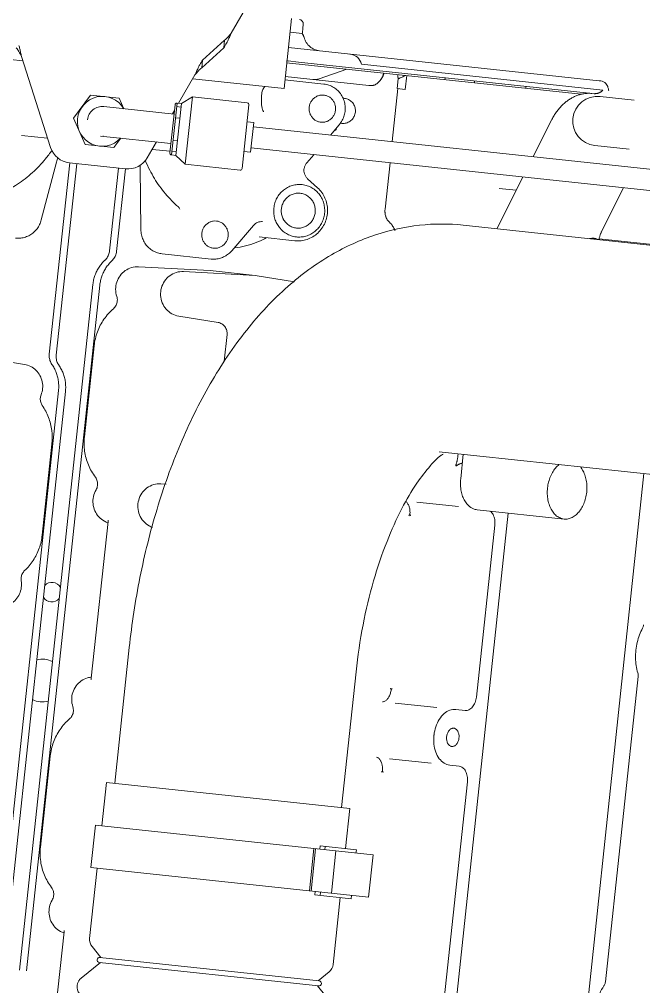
# Model space of a CAD drawing. Header units: millimetres. Extents: x 8265 to 78888, y 1905 to 34251.
# Drawn here: x 38865.32 to 38893.17, y 24313.72 to 24356.9 of the extents above; entities that cross this region are included whole.
import ezdxf

# ---------------------------------------------------------------- set-up
doc = ezdxf.new("R2010")
doc.units = ezdxf.units.MM
doc.layers.add('495_IMPIANTI_001-AM_0', color=6, linetype='Continuous', lineweight=0)

# ---------------------------------------------------------------- blocks, each defined once
blk = doc.blocks.new('gruppo elettrogeno')
at = {"layer": '495_IMPIANTI_001-AM_0'}
for p, q in [((83.68714105143044, -294.2420942619656), (83.71740593397044, -339.3808433110034)), ((89.51926700608783, -294.2421790910785), (89.54792629176882, -336.9862506110048)), ((90.08151547654052, -308.6162506110022), (90.08151547654052, -324.8712506110032)), ((107.2539466544495, -309.3137258607649), (107.2511911922393, -316.2992924406835)), ((95.76099024323958, -315.1017740142352), (94.98260516102891, -314.3277504673142)), ((105.4960994331905, -315.1017740142352), (106.2744845153993, -314.3277504673142)), ((105.4960994331886, -315.1017740142352), (106.2744845153993, -314.3277504673142)), ((108.7394402860791, -345.1642506110047), (108.7394402860791, -314.3817679432696)), ((109.0510488600194, -314.3896010152685), (109.0510488600194, -345.1642505954633)), ((109.7580744574989, -340.2872506110043), (109.7580744574989, -314.3898019367707)), ((110.0696816074706, -314.3821461584166), (110.0696816074706, -340.2872506110043)), ((95.71354484336916, -315.1017740142352), (105.5435448330591, -315.1017740142352)), ((95.31451174397989, -315.775750754693), (95.76099024323958, -315.3317740142347)), ((95.71354484336916, -315.3317740142347), (105.5435448330591, -315.3317740142347)), ((105.9425779324501, -315.775750754693), (105.4960994331905, -315.3317740142347)), ((105.9425779324501, -315.775750754693), (105.4960994331886, -315.3317740142347)), ((95.16854483821953, -319.1267506110025), (95.16854483821953, -316.1267506110025)), ((106.0885448382196, -319.276750611004), (106.0885448382196, -316.1267506110025)), ((83.0111562571492, -316.6413187498847), (83.0111562571492, -330.3543045457236)), ((93.91949582011875, -321.1767506110054), (93.91949582011875, -319.276750611004)), ((93.91951667320973, -319.276750611004), (106.3695448381295, -319.276750611004)), ((96.30865415492008, -319.1267506110025), (94.6835448383099, -319.1267506110025)), ((94.68354483821895, -319.1267506110025), (94.68354483821895, -319.276750611004)), ((95.58474907922937, -321.1767506110054), (95.58474907922937, -319.276750611004)), ((96.0742355436305, -319.1267506110025), (96.0742355436305, -319.276750611004)), ((96.30865415492008, -319.1267506110025), (96.30865415492008, -319.276750611004)), ((96.49673062011061, -321.1767506110054), (96.49673062011061, -319.276750611004)), ((96.56885881629023, -321.1767506110054), (96.56885881629023, -319.276750611004)), ((106.3695448382205, -321.1767506110054), (106.3695448382205, -319.276750611004)), ((108.7026781251097, -319.9422506110031), (108.7026781251097, -324.0322506110033)), ((93.91951667320973, -321.1767506110054), (106.3695448381295, -321.1767506110054)), ((94.68354483821895, -321.1767506110054), (94.68354483821895, -321.3267506110033)), ((96.0742355436305, -321.3267506110033), (96.0742355436305, -321.1767506110054)), ((96.30865415492008, -321.3267506110033), (96.30865415492008, -321.1767506110054)), ((106.0885448382196, -323.1267506110025), (106.0885448382196, -321.1767506110054)), ((96.30865415492008, -321.3267506110033), (94.6835448383099, -321.3267506110033)), ((95.16854483821953, -323.1267506110025), (95.16854483821953, -321.3267506110033)), ((106.0885448324807, -323.1267506110025), (95.16854504667026, -323.1267506110025)), ((95.54354483821953, -323.1267506110025), (95.54354483821953, -329.2258433110046)), ((105.7135448382196, -323.1267506110025), (105.7135448382196, -329.2258433110046)), ((90.5206485653107, -325.5212506110047), (90.93965933039908, -325.5212506110047)), ((91.78116550053892, -325.5212506110047), (93.65150128813002, -325.5212506110047)), ((90.93965933039908, -328.0212506110047), (90.5206485653107, -328.0212506110047)), ((91.78284171461019, -328.0212506110047), (93.65150128813002, -328.0212506110047)), ((107.2511911922393, -327.676349035014), (107.2511911922393, -334.7142924406844)), ((90.08151547654052, -328.6712506110025), (90.08151547654052, -336.3862506110027)), ((110.1073942431904, -337.8862506110027), (110.1073942431904, -333.7962506110025)), ((105.0918818825103, -336.6383801457532), (104.85725376138, -336.6510810624723)), ((90.94030067136919, -336.9862506110048), (87.04378994633043, -336.9862506110048)), ((91.78888614254902, -337.0362506110041), (93.65150128813002, -337.0362506110041)), ((91.81856794126907, -339.3808433110034), (91.81856794126907, -338.2862506110041)), ((108.7026781251097, -338.357250611004), (108.7026781251097, -342.4472506110042)), ((92.03615597659882, -338.8632253098231), (92.04667274554959, -338.8528741906057)), ((92.04779105916896, -339.3808433110034), (92.04779105916896, -339.3055198652519)), ((92.90677627238983, -339.3808433110034), (76.52633586446973, -339.3808433110034)), ((114.8997143892302, -341.4584482396722), (111.7025727463806, -341.2853801457541)), ((110.3389630417296, -350.4447506110018), (110.3389630417296, -341.8556893251343)), ((110.6505690691392, -341.8556893251343), (110.6505690691392, -350.4447506110018)), ((102.8628850666992, -343.5709784782639), (102.8628850666992, -342.3791273975485)), ((103.3216235340897, -344.0702932456343), (105.0918818825103, -344.1661210762441)), ((105.0918818825103, -346.1633801457547), (101.8947392972805, -346.3364482396728)), ((107.1074991517307, -346.1633801457547), (103.9103565664991, -346.3364482396728)), ((101.8947392972805, -346.3364482396728), (100.1239034703594, -346.2405891489225)), ((101.8947392972805, -346.3364482396728), (103.9103565664991, -346.3364482396728)), ((106.1260513070192, -346.8513616733335), (103.9226436089994, -346.8513616733335)), ((108.1585529956301, -350.4447506110018), (108.1585529956301, -346.7326893251347)), ((108.4701604469992, -346.7326893251347), (108.4701604469992, -350.4447506110018)), ((103.0452781010699, -347.3200753673818), (102.2093864417802, -348.5448766220443)), ((102.94942823571, -347.4605206440547), (102.8216623342596, -347.490392257504)), ((103.8725698868002, -347.3413623773531), (103.8723704221193, -347.3413617068336)), ((107.5047891493996, -350.5697633170648), (107.1833344563893, -347.8195183335129)), ((111.6428363035193, -347.7793211609433), (111.2380235274104, -350.4230416147739)), ((101.9086281652089, -348.0607882280246), (100.300361127709, -348.0607877613156)), ((103.8725624358303, -348.5613609693146), (103.8727619005094, -348.5613616398232)), ((105.6294738898996, -349.0092555908423), (105.6293403641994, -349.0091628074015)), ((92.90677627238983, -349.5508433110017), (76.8144482182106, -349.5508433110017)), ((86.81971097067981, -349.5911101944521), (82.42165894010031, -349.5997201156033)), ((90.49555033645993, -351.9692676800923), (91.40402058017935, -349.5508433110017)), ((86.73167364931942, -349.958482207393), (85.97627519821981, -351.9694165611954)), ((96.45157914822994, -349.8936770200316), (96.45157914306947, -351.9690714672042)), ((99.54115771575925, -350.5124060966928), (100.0295227590304, -350.8679943739853)), ((110.6653995481392, -350.4447506110018), (108.1553733565597, -350.4447506110018)), ((105.5266864523492, -350.9360006110046), (103.0641864523495, -350.9360006110046)), ((105.5266864523492, -350.9360006110046), (105.9867728919999, -351.2827006110028)), ((105.5266864523492, -353.9535006110027), (105.5266864523492, -350.9360006110046)), ((91.49473898132965, -351.3532506110032), (90.72695437953917, -351.3532506110032)), ((102.9841864523496, -351.0160006110027), (102.9841864523496, -353.8735006110046)), ((105.9867728919999, -351.2827006110028), (105.9867728919999, -353.6068006110045)), ((106.1807864523507, -351.2827006110028), (105.9867728919999, -351.2827006110028)), ((106.1807864523507, -351.2827006110028), (106.1807864523489, -353.6068006110045)), ((106.2607864523488, -351.3737143198132), (106.2607864523488, -353.5268006110027)), ((106.9123968992208, -351.7843506110048), (107.2405276394402, -351.0409470524837)), ((108.5082189217101, -351.7843506110048), (108.7686616281389, -351.3332506110028)), ((108.7686616281389, -351.3332506110028), (110.0521112765491, -351.3332506110028)), ((110.0521112765491, -351.3332506110028), (110.6938361007597, -352.4447506110018)), ((113.3033442962696, -354.9447506110018), (111.5802452652497, -351.0409470524837)), ((100.1454958466893, -351.5690194786739), (99.87254877459964, -351.9689587682233)), ((102.6831864523501, -351.7843506110048), (102.6831864523501, -353.1051506110025)), ((102.6831864523501, -351.7843506110048), (102.9841864523496, -351.7843506110048)), ((106.1807864523507, -351.4366973832848), (105.9867728919999, -351.4367037747843)), ((106.2607864523488, -351.7843506110048), (109.4103864523495, -351.7843506110048)), ((107.0658603540505, -351.4366682257833), (106.2607888899802, -351.4366947477256)), ((111.7550211438393, -351.4369142514124), (112.928630511029, -351.4366225260319)), ((78.29579031404865, -351.9696695838438), (102.6831864523501, -351.9688661757546)), ((106.1807864523507, -351.9406801788728), (105.9867728919999, -351.9406865703722)), ((110.6938361007597, -352.4447506110018), (110.0521112765491, -353.5562506110045)), ((78.29582167632907, -352.9216695833247), (102.6831864523501, -352.9208661762723)), ((89.49954270658054, -354.6207239502046), (90.13793138981964, -352.9212794618625)), ((96.45157914069932, -352.9210714677147), (96.45157913478033, -355.2992506110031)), ((99.22282152395019, -352.9209801730731), (98.88235498992981, -353.4198532428136)), ((102.6831864523501, -353.1051506110025), (102.9841864523496, -353.1051506110025)), ((106.1807864523507, -352.9487337481414), (105.9867728919999, -352.9487401396445)), ((106.2607864523488, -353.2606204802842), (106.3294092652304, -353.1051506110025)), ((106.2607864523488, -353.1051506110025), (109.4103864523495, -353.1051506110025)), ((108.7686616281389, -353.5562506110045), (108.5082189217101, -353.1051506110025)), ((98.98537327558915, -353.2303037421125), (99.03165949893992, -353.1624822441927)), ((99.00297193566985, -353.2431176756736), (98.98537327558915, -353.2303037421125)), ((99.03165949893992, -353.1624822441927), (99.05800330043894, -353.1624822441927)), ((99.0492581590097, -353.1752961777538), (99.03165949893992, -353.1624822441927)), ((99.7096467757292, -353.4411402526939), (99.70944731103918, -353.4411395821817)), ((106.1807864523507, -353.4528045218331), (105.9867728919999, -353.4528109133325)), ((110.0521112765491, -353.5562506110045), (108.7686616281389, -353.5562506110045)), ((85.91325044185032, -353.7062506110024), (87.45232457690872, -353.7062506110024)), ((105.5266864523492, -353.9535006110027), (103.0641864523495, -353.9535006110027)), ((105.5174286084293, -354.9447506110018), (106.1079860773134, -353.6068006110045)), ((105.5266864523492, -353.9535006110027), (105.9867728919999, -353.6068006110045)), ((105.9867728919999, -353.6068006110045), (106.1807864523507, -353.6068006110045)), ((106.1807864523507, -353.6068006110045), (106.1807864523507, -353.6068006110045)), ((102.4625260337798, -354.3009765645447), (102.4625796173204, -354.4679638534844)), ((99.70963932475024, -354.6611388446554), (99.70983878942934, -354.661139515164)), ((101.5048109360505, -357.9062506110031), (101.5048109360505, -354.758750611004)), ((101.5048146402896, -354.758750611004), (105.5995271092797, -354.758750611004)), ((113.2212457954192, -354.758750611004), (117.3159582644003, -354.758750611004)), ((96.12201787750928, -355.2992506110031), (96.4830966194404, -355.2992506110031)), ((96.12201787750928, -355.2992506110031), (96.12201787750928, -355.9206506110031)), ((96.4830966194404, -355.738618026714), (96.4830966194404, -355.2992506110031)), ((101.5048109360505, -355.2992506110031), (97.758521338219, -355.2992506110031)), ((101.5048109360505, -355.151139548675), (99.75972049791926, -355.151139548675)), ((104.3732739096904, -356.2842032355229), (105.2499115171504, -355.2911607725118)), ((105.2499115171504, -355.6375709340327), (105.2499115171504, -355.2911607725118)), ((98.80642107749009, -355.9211373864755), (99.99747793564893, -355.3613220096022)), ((104.3732739096904, -356.6306133970329), (105.2499115171504, -355.6375709340327)), ((87.45232457690872, -355.9062506110031), (85.92516231077934, -355.9062506110031)), ((87.80138981050914, -356.0062506110053), (100.9849436158693, -356.0062506110053)), ((88.29368528033956, -355.9206506110031), (97.16401514819881, -355.9206506110031)), ((90.78868973954923, -355.9207506110042), (90.78868973954923, -356.0062506110053)), ((93.08732670990867, -355.9207506110042), (93.08732670990867, -356.0062506110053)), ((94.41038645234948, -356.0062506110053), (94.41038645234948, -355.9207506110042)), ((101.5202218671493, -355.9207506110042), (97.1641740571904, -355.9206506110031)), ((101.4463505908898, -356.0070154781433), (100.9849436158693, -356.0062506110053)), ((101.5202218671493, -356.0062506110053), (101.4300313765198, -356.0062506110053)), ((98.1807010270295, -356.2062506110024), (87.35410439487896, -356.2062506110024)), ((104.3732739096904, -356.6306133970329), (104.3732739096904, -356.2842032355229)), ((101.5048109360505, -356.6062506110038), (87.56384159222944, -356.6062506110038)), ((104.1057568184096, -356.9770235585538), (103.2210870200997, -358.981305984923)), ((100.9546294438187, -357.5111405095931), (100.9557465081489, -357.3315918550625)), ((100.9557465081489, -357.3315918550625), (100.95618924054, -357.2942434733131)), ((100.95618924054, -357.2942434733131), (101.5048109360505, -357.2942434733131)), ((100.9546294438187, -357.5111405095931), (100.9543959373696, -357.7062506110024))]:
    blk.add_line(p, q, dxfattribs=at)
for centre, radius, start, end in [((105.9254514211698, -313.9767506110047), 0.4950000000000001, 314.8390263350061, 45.16097366499392), ((105.9254514211698, -313.9767506110047), 0.4950000000000001, 314.8390263350061, 337.2914068280516), ((95.7135448382196, -315.2167740142331), 0.115, 90, 270), ((105.5435448382195, -315.2167740142331), 0.115, 270, 90), ((105.5435448382086, -315.2167740142331), 0.115, 270, 90), ((95.66354483822033, -316.1267506110025), 0.4950000000000001, 134.8390263350061, 180), ((105.5935448382188, -316.1267506110025), 0.4950000000000001, 0, 45.16097366499392), ((109.4103864523495, -327.3457506110035), 0.95465, 68.63659662533567, 112.1154455263033), ((109.4103864523495, -327.3457506110035), 0.95465, 247.8845544736967, 291.3634033746643), ((109.4103864523495, -331.312750611004), 0.4370000000000001, 37.26923204462382, 145.3318964765744), ((109.4103864523495, -331.312750611004), 0.4370000000000001, 214.6681035234256, 322.7307679553762), ((108.1553733565597, -351.4447506110018), 1, 90, 156.1838263328823), ((110.6653995481392, -351.4447506110018), 1, 23.81617366711767, 90), ((103.0641864523495, -351.0160006110027), 0.08000000000000002, 90, 180), ((106.1807864523507, -351.3627006110046), 0.08000000000000002, 0, 90), ((109.4103864523495, -352.4447506110018), 1.1115, 216.609222897087, 143.3907770925222), ((109.4103864523495, -352.4447506110018), 0.6604000000000001, 98.47822351809369, 100.4410472624784), ((109.4103864523495, -352.4447506110018), 0.6604000000000001, 270, 0), ((106.1807864523507, -353.5268006110027), 0.08000000000000002, 270, 0), ((87.45232457690872, -354.8062506110045), 1.1, 270, 90), ((103.0641864523495, -353.8735006110046), 0.08000000000000002, 180, 270), ((101.9625796430591, -354.4681242954439), 0.5, 324.1148736987091, 0.01838529458226348), ((97.81354455236033, -355.9492506110046), 0.65, 147.6677654786777, 177.4781715437199), ((98.74638645234882, -356.0062506110053), 0.6000000000000001, 199.4712206341996, 269.9999998645134)]:
    blk.add_arc(centre, radius, start, end, dxfattribs=at)
for points, start_tangent, end_tangent in [([(82.02439525356021, -313.3478016250347), (82.12885449142959, -313.3490786953853), (82.4084048015502, -313.415869966303), (82.67129531476894, -313.5717894950731), (82.90472421563936, -313.8092905138919), (83.0973075879192, -314.1168469228842), (83.23960954005997, -314.4794032651234), (83.32471220952903, -314.8792577975228), (83.3485034519199, -315.2969394503534), (83.30985174823036, -315.7121263241543), (83.21065798444943, -316.1046306819853), (83.05653074734073, -316.4539927123051)], (0.998854439743933, 0.04785194043959079), (-0.4858753202359787, -0.8740281306603268)), ([(107.2582334669096, -316.3605035963419), (107.2583283114891, -316.3606852748826), (107.2569635347591, -316.3563611647123), (107.2559823300489, -316.3525439085215), (107.2548904332907, -316.3475209961443), (107.253798633059, -316.341396771325), (107.2527940996097, -316.3342130820138), (107.251957269089, -316.325998630703), (107.2513662512501, -316.3167814685521), (107.2510980923798, -316.3065984690847)], (0.4352519196058776, -0.9003087062110411), (-0.007626937043147842, 0.9999709144926866)), ([(107.9340467024595, -317.6478595273229), (108.0190099971205, -317.3355964499324), (108.0027362460205, -317.0116415507046), (107.8869089664804, -316.7100836065047), (107.6836889078804, -316.462671299415), (107.4144615606492, -316.2954793823528), (107.2539466544495, -316.2457753612443)], (0.4119493897653728, 0.9112067275168337), (-0.9776486567952986, 0.2102453420800296)), ([(83.0111562571492, -316.6413187498738), (83.01637160779865, -316.5742920680032), (83.0317562832497, -316.5107437596753)], (1.83697019872103e-16, 1), (0.316662410178177, 0.9485383060162347)), ([(83.0317562832497, -316.5107437596753), (83.05653074734073, -316.4539927123051)], (0.3166624100679247, 0.9485383060530417), (0.4858753203106367, 0.8740281306188241)), ([(107.9340467024595, -317.6478595273229), (107.8888860227398, -317.8416962988931), (107.9206418779195, -318.0383500831422), (108.0242646962106, -318.2065534230724)], (-0.4119493897666274, -0.9112067275162663), (0.6825556368744868, -0.7308336353581874)), ([(108.0242646962106, -318.2065534230724), (108.3927664679904, -318.7182927277254), (108.6239187852807, -319.3096879006634), (108.7026781251097, -319.9422506110031)], (0.682555636874133, -0.7308336353585176), (-1.83697019872103e-16, -1)), ([(108.7026781251097, -324.0322506110033), (108.6239187852807, -324.664813321343), (108.3927664679904, -325.2562084942738), (108.0242646962106, -325.7679477989232)], (-1.83697019872103e-16, -1), (-0.6825556368741332, -0.7308336353585174)), ([(90.08151547654052, -324.8712506110032), (90.11494249254974, -325.1199948420444), (90.21013458040034, -325.3308700187745), (90.3525996076296, -325.4717723071344), (90.5206485653107, -325.5212506110047)], (-1.83697019872103e-16, -1), (1, -1.83697019872103e-16)), ([(93.86269106076907, -324.8850104390849), (93.88637490465044, -324.9216763171944), (93.8997829662494, -324.940322882635)], (0.5324565760607453, -0.8464573200165901), (0.6063271302956575, -0.7952153237126613)), ([(93.89922622465929, -324.9407473809124), (93.92674270453972, -324.9027825795938), (93.94141411983946, -324.8841518782037)], (0.5777618635324018, 0.8162053841084156), (0.6351357120254337, 0.7724005614381346)), ([(93.89922622447921, -324.9407473811525), (93.9038879482705, -325.0210957204845), (93.9145790679795, -325.099254056583), (93.93112284914969, -325.1740085634128), (93.95325404556934, -325.2442013531445), (93.98062309166016, -325.3087488497449), (94.01280177310036, -325.3666587664638), (94.04929018556868, -325.4170450790525), (94.08952494321966, -325.459140836655), (94.13288936526988, -325.4923088009646), (94.17873404864986, -325.5160504467322), (94.22623924835898, -325.5300056555434)], (0.01987580567226479, -0.9998024566627541), (0.9830671629607651, -0.183245608701198)), ([(90.93965933039908, -325.5212506110047), (91.20062007506021, -325.5824299656315), (91.43603616381006, -325.7599793680356), (91.62286342964035, -326.0365190456332), (91.74281391807926, -326.3849793680356), (91.78403704828997, -326.7510800296341)], (1, -1.83697019872103e-16), (0.01081218077326035, -0.999941546665067)), ([(107.9340467024595, -326.3266416946726), (107.8888860260795, -326.1328050203238), (107.9206418105205, -325.9361513205122), (108.0242646962106, -325.7679477989232)], (-0.4119493897626212, 0.9112067275180775), (0.6825556368721184, 0.7308336353603994)), ([(90.93965490570918, -326.3612599721937), (90.91409734143963, -326.3629995987221), (90.8638525451097, -326.3769020973023), (90.81618910725956, -326.404233661543), (90.77273014909042, -326.444063547814), (90.73495561329946, -326.4950353971044), (90.70415186641003, -326.5554134242238), (90.68136789305936, -326.6231415278644), (90.66737957414989, -326.6959133086939), (90.66266326510049, -326.7712506110047)], (-1, 1.83697019872103e-16), (-1.83697019872103e-16, -1)), ([(91.21664654631968, -326.7712506110047), (91.21193023725937, -326.6959133086939), (91.1979419183499, -326.6231415278644), (91.17515794501014, -326.5554134242238), (91.1443541981098, -326.4950353971044), (91.10657966232975, -326.444063547814), (91.06312070415879, -326.404233661543), (91.01545726629956, -326.3769020973023), (90.96521246996963, -326.3629995987221), (90.93965490570918, -326.3612599721937)], (1.83697019872103e-16, 1), (-1, 1.83697019872103e-16)), ([(107.2539466544495, -327.7287258607621), (107.4144615606492, -327.6790218396536), (107.6836889078804, -327.5118299225951), (107.8869089664804, -327.2644176155018), (108.0027362460205, -326.9628596712946), (108.0190099971205, -326.6389047720741), (107.9340467024595, -326.3266416946726)], (0.9776486567941471, 0.2102453420853841), (-0.4119493897653724, 0.9112067275168338)), ([(90.66266326510049, -326.7712506110047), (90.66737957414989, -326.8465879133046), (90.68136789305936, -326.9193596941341), (90.70415186641003, -326.9870877977819), (90.73495561329946, -327.0474658248941), (90.77273014909042, -327.0984376741844), (90.81618910725956, -327.1382675604555), (90.8638525451097, -327.1655991247035), (90.91409734143963, -327.1795016232836), (90.93965490570918, -327.1812412498048)], (-1.83697019872103e-16, -1), (1, -1.83697019872103e-16)), ([(90.93965490570918, -327.1812412498048), (90.96521246996963, -327.1795016232836), (91.01545726629956, -327.1655991247035), (91.06312070415879, -327.1382675604555), (91.10657966232975, -327.0984376741844), (91.1443541981098, -327.0474658248941), (91.17515794501014, -326.9870877977819), (91.1979419183499, -326.9193596941341), (91.21193023725937, -326.8465879133046), (91.21664654631968, -326.7712506110047)], (1, -1.83697019872103e-16), (1.83697019872103e-16, 1)), ([(91.78403975034962, -326.7911697279351), (91.74281391807926, -327.1575218539738), (91.62286342964035, -327.5059821763653), (91.43603616381006, -327.7825218539738), (91.20062007506021, -327.9600712563742), (90.93965933039908, -328.0212506110047)], (-0.01067718028056374, -0.9999429972859736), (-1, 1.83697019872103e-16)), ([(91.78403704828997, -326.7510800296341), (91.78414603957026, -326.7712506110047), (91.78403975034962, -326.7911697279351)], (0.01081218085520229, -0.9999415466641809), (-0.01067718031195834, -0.9999429972856383)), ([(107.2511164990592, -327.6686516057644), (107.2513656904393, -327.6583402795341), (107.2519474634992, -327.6489745301924), (107.2527859625807, -327.6405960133825), (107.2538036656988, -327.6332368910016), (107.25491764867, -327.6269428007736), (107.2560164403603, -327.6218613059254), (107.2569949561203, -327.6180385106536), (107.2577596478204, -327.6154553979841), (107.2577482918296, -327.6154384525626)], (0.005386682533385488, 0.9999854917203972), (-0.9434181500908573, 0.3316054795674295)), ([(90.08151547654052, -328.6712506110025), (90.11494249254974, -328.4225063799649), (90.21013458040034, -328.2116312032349), (90.3525996076296, -328.070728914875), (90.5206485653107, -328.0212506110047)], (1.83697019872103e-16, 1), (1, -1.83697019872103e-16)), ([(93.89923337197979, -328.6017432818126), (93.90469442323956, -328.5134616042351), (93.91743231775945, -328.4279785205954), (93.9371937809301, -328.3468991884156), (93.96359705161922, -328.2717415366542), (93.99613917530951, -328.2039071249246), (94.03420574532902, -328.1446548582617), (94.07708257886043, -328.0950784348943), (94.12396880880988, -328.056087701364), (94.17398993280949, -328.0283940266645), (94.226240096119, -328.0124980071932)], (0.01986966412461889, 0.9998025787362097), (0.9830663967315132, 0.1832497192830578)), ([(93.86269106076907, -328.6574907986842), (93.88671977798003, -328.620306351052), (93.89974725399043, -328.6021323879622)], (0.5324565782129963, 0.8464573186627354), (0.6036620715821696, 0.797240304634132)), ([(93.94097593942934, -328.6587140257625), (93.91330677215956, -328.621358104182), (93.8997365806299, -328.6014164966336)], (-0.6040645960415008, 0.7969353573591892), (-0.5446363925859582, 0.8386722839530075)), ([(95.54354483821953, -329.2258433110046), (95.4537327019898, -331.3360968163443), (95.19309080200946, -333.3445202753728), (94.78791759705018, -335.156309963194), (94.28306293680907, -336.6874066693717), (93.73744573240947, -337.8836363283926), (93.22022885525985, -338.7231869410252), (92.80237045013928, -339.2235651890123), (92.77654612942933, -339.2440302288023)], (-1.83697019872103e-16, -1), (-0.7875914665120904, -0.6161977619866328)), ([(105.7135448382196, -329.2258433110046), (105.5704882047394, -332.3864796653334), (105.1390160760402, -335.4918495354732), (104.4107182035295, -338.4882255976345), (103.371427951939, -341.3115595919635), (102.0127910257288, -343.8685264554524), (100.3913840607202, -345.9992021129156), (98.6073476411002, -347.6092002921223), (96.74718796747038, -348.7048200940417), (94.84393697280939, -349.340653029235), (92.90677627238983, -349.5508433110017)], (-1.83697019872103e-16, -1), (-1, 1.83697019872103e-16)), ([(83.01877871239958, -330.4350856357132), (83.0111562571492, -330.3543045457345)], (-0.189014100387039, 0.9819743733188144), (1.83697019872103e-16, 1)), ([(83.04110342064996, -330.5097790463851), (83.01877871239958, -330.4350856357132)], (-0.386700522719058, 0.9222053490024917), (-0.1890141004884881, 0.9819743732992872)), ([(83.04110342064996, -330.5097790463851), (83.14676343872998, -330.8228845507228), (83.21201834892963, -331.1608371196025), (83.23410095602958, -331.5111247864415)], (0.386700522663984, -0.9222053490255853), (0.000222532758853887, -0.9999999752395853)), ([(111.5565468577806, -330.416663967485), (111.41925735113, -330.4571380641037), (111.1663685855292, -330.600425134814), (110.9656045326392, -330.8142589307145), (110.834774585579, -331.0795337826721), (110.7853513406189, -331.3727887940522), (110.8217057583606, -331.6681447090641)], (-0.9777785974616819, -0.2096402021222706), (0.2643326475181974, -0.9644315690892852)), ([(83.23410095602958, -331.5111247864415), (83.21217196600992, -331.8614519687844), (83.14706234842924, -332.1994782945849), (83.04154182079037, -332.5126759203931)], (0.0002225327562774567, -0.999999975239586), (-0.3862249518942837, -0.9224046219172246)), ([(110.8217057583606, -331.6681447090641), (110.8391932968589, -331.8333844559247), (110.8032705872192, -331.9954143523328), (110.7179078709705, -332.1363265669142)], (0.2643326475123269, -0.964431569090894), (-0.6518911692031016, -0.7583125368309646)), ([(110.1073942431904, -333.7962506110025), (110.1779443660198, -333.1970454798948), (110.3854818651689, -332.6327722851829), (110.7179078709705, -332.1363265669142)], (1.83697019872103e-16, 1), (0.6518911692059237, 0.7583125368285387)), ([(83.0111562571492, -332.670620484515), (83.01889043423034, -332.5885610583437), (83.01970546777011, -332.5844336310047)], (1.83697019872103e-16, 1), (0.1986664042706004, 0.9800671710725701)), ([(83.01970546777011, -332.5844336310047), (83.04154182079037, -332.5126759203931)], (0.1986664043705977, 0.9800671710522999), (0.3862249519349967, 0.9224046219001776)), ([(105.0918818825103, -336.6383801457532), (105.4091029803803, -336.5647394141824), (105.6848323527101, -336.3867756822447), (105.8879724172002, -336.124560231242), (105.9956124305791, -335.807666503054), (105.9956124305791, -335.4718347189528), (105.8879724172002, -335.1549409907539), (105.6848323527101, -334.8927255397657), (105.4091029803803, -334.7147618078243), (105.2552660670099, -334.6645915676827)], (0.9985380691215223, 0.05405297878065537), (-0.9736322440960727, 0.2281233290491032)), ([(107.2582334669096, -334.7755035963428), (107.2583283114891, -334.7756852748835), (107.2569635347591, -334.7713611647132), (107.2559823300489, -334.7675439085224), (107.2548904332907, -334.7625209961416), (107.253798633059, -334.7563967713222), (107.2527940996097, -334.7492130820146), (107.251957269089, -334.7409986307039), (107.2513662512501, -334.731781468553), (107.2510980923798, -334.7215984690856)], (0.4352519199506214, -0.9003087060443755), (-0.007626937043147842, 0.9999709144926866)), ([(107.9340467024595, -336.0628595273238), (108.0190099971205, -335.7505964499333), (108.0027362460205, -335.4266415507018), (107.8869089664804, -335.1250836065019), (107.6836889078804, -334.8776712994122), (107.4144615606492, -334.7104793823537), (107.2539466544495, -334.6607753612416)], (0.4119493897653728, 0.9112067275168337), (-0.9776486567941469, 0.2102453420853844)), ([(108.0242646962106, -336.6215534230732), (107.9206417014102, -336.4533496074337), (107.8888860314801, -336.2566960443155), (107.9340467024595, -336.0628595273238)], (-0.6825556368769374, 0.7308336353558986), (0.4119493897572805, 0.9112067275204921)), ([(90.08151547654052, -336.3862506110027), (90.11494249254974, -336.6349948420439), (90.21013458040034, -336.8458700187739), (90.35198223026964, -336.9863989185624)], (-1.83697019872103e-16, -1), (0.8551677888618431, -0.5183512832945881)), ([(93.86269106076907, -336.4000104390843), (93.88637490473957, -336.4366763173248), (93.89978296630943, -336.4553228825835)], (0.5324565760607453, -0.8464573200165901), (0.6063271348240434, -0.795215320259907)), ([(93.89922622465929, -336.4557473809118), (93.92674270453972, -336.4177825795932), (93.94141411981946, -336.399151878185)], (0.5777618621211532, 0.8162053851073868), (0.6351357097569089, 0.7724005633035151)), ([(93.89922622463018, -336.4557473809446), (93.90468794841945, -336.5440305143138), (93.91742683517987, -336.6295151828826), (93.93718981926031, -336.7105961778225), (93.96359538032993, -336.7857555000237), (93.99614088175986, -336.8535915339316), (94.03421244329911, -336.9128453402018), (94.07709703412911, -336.9624232313226), (94.12399724669922, -337.0014155051331), (94.13608646965076, -337.0093177029821)], (0.01987580825653611, -0.9998024566113796), (0.8498028785312367, -0.5271006238281493)), ([(108.0242646962106, -336.6215534230732), (108.3927664679904, -337.1332927277226), (108.6239187852807, -337.7246879006643), (108.7026781251097, -338.357250611004)], (0.682555636874133, -0.7308336353585176), (-1.83697019872103e-16, -1)), ([(87.04378994633043, -336.9862506110048), (86.86118791324952, -337.0146587300414), (86.68656646525051, -337.0986415160633), (86.52755739751046, -337.2345285183119), (86.39111016931929, -337.4163808227322), (86.28318817927902, -337.6362506110027), (86.2085081362402, -337.8845285183133), (86.17033391643054, -338.1503636087518), (86.17033391643054, -338.4221376132527), (86.2085081362402, -338.6879727036949), (86.28318817927902, -338.9362506110056), (86.39111016931929, -339.1561203992615), (86.52755739751046, -339.3379727036927), (86.5740915259903, -339.3847189088856)], (-1, 1.83697019872103e-16), (0.7297418803779333, -0.683722742069092)), ([(87.51348836666875, -339.3847189088856), (87.5600224951504, -339.3379727036927), (87.69646972333976, -339.1561203992615), (87.80439171336911, -338.9362506110056), (87.87907175641885, -338.6879727036949), (87.91724597623033, -338.4221376132527), (87.91724597623033, -338.1503636087518), (87.87907175641885, -337.8845285183133), (87.80439171336911, -337.6362506110027), (87.69646972333976, -337.4163808227322), (87.5600224951504, -337.2345285183119), (87.40101342741036, -337.0986415160633), (87.22639197940043, -337.0146587300414), (87.04378994633043, -336.9862506110048)], (0.7297418803779336, 0.6837227420690917), (-1, 1.83697019872103e-16)), ([(91.16937547312955, -337.0312455629146), (91.11172404283934, -337.0112538740223), (90.94030067136919, -336.9862506110048)], (-0.9284297112522959, 0.3715081039008147), (-1, 1.83697019872103e-16)), ([(91.79264162165055, -337.9726919565956), (91.75174409696046, -337.7888703352519), (91.67061361392916, -337.5641431189952), (91.56141879923962, -337.3671441219749), (91.42834647526979, -337.2054456137639), (91.27650098850063, -337.0852697574746), (91.16937547312955, -337.0312455629146)], (-0.1655213467742201, 0.9862062075256111), (-0.9284297112562818, 0.3715081038908535)), ([(91.81856794126907, -338.2862506110041), (91.8017003861496, -338.0326935064923), (91.79264162165055, -337.9726919565956)], (1.83697019872103e-16, 1), (-0.1655213467651061, 0.9862062075271406)), ([(110.7179078709705, -339.5461746550945), (110.385481851079, -339.0497289091336), (110.1779443623891, -338.4854557269218), (110.1073942431904, -337.8862506110027)], (-0.6518911692027323, 0.7583125368312823), (1.83697019872103e-16, 1)), ([(91.81868160038903, -338.9818372834534), (91.83965403402908, -338.9765574140229), (91.8827092829888, -338.9623847545745), (91.9250633190095, -338.9435948581022), (91.96616831060965, -338.9199294446744), (92.00444419497944, -338.8919473694923), (92.03615365668884, -338.8632275859936)], (0.9750770078886771, 0.2218666912514471), (0.707103685677048, 0.7071098766824959)), ([(92.04667274554959, -338.8528741906057), (92.06625147100021, -338.837268342254), (92.09092967007018, -338.8361487444645), (92.09720492563974, -338.8648550123444), (92.0924581417894, -338.8930879742629)], (0.7181261944762509, 0.6959129031761503), (-0.2459478709259574, -0.9692830571030264)), ([(92.09245833452951, -338.8930881326824), (92.08349944947986, -338.9320387162124), (92.07524580259997, -338.9753781331938), (92.06759632590911, -339.0244376588753), (92.0606986613493, -339.0804992564126), (92.05496318730002, -339.1434032122243), (92.05079330598892, -339.2108368023119), (92.04818520310073, -339.278901366034)], (-0.2459478708818248, -0.9692830571142247), (-0.02960118970545298, -0.9995617887694697)), ([(92.04818656466887, -339.2788400892614), (92.04779105916896, -339.3055198054944)], (-0.02960118958083295, -0.9995617887731602), (-1.83697019872103e-16, -1)), ([(92.77654612942933, -339.2440302288023), (92.70708717703019, -339.2972832131136)], (-0.7875914665224168, -0.6161977619734342), (-0.7969449015994462, -0.6040520042303057)), ([(110.8217057583606, -340.0143565129447), (110.8391932966297, -339.8491167619222), (110.8032705839105, -339.6870868614142), (110.7179078709705, -339.5461746550945)], (0.2643326475123272, 0.964431569090894), (-0.6518911692047256, 0.7583125368295687)), ([(110.8217057583606, -340.0143565129447), (110.7853513406189, -340.3097124279529), (110.834774585579, -340.6029674393221), (110.9656045326392, -340.8682422912943), (111.1663685855292, -341.0820760871948), (111.41925735113, -341.2253631579015), (111.7025727463806, -341.2853801457541)], (-0.2643326475195872, -0.9644315690889043), (0.9985380682614274, -0.05405299466946451)), ([(109.7580744574989, -340.2872506109024), (109.7702584878207, -340.4930457377532), (109.8066209961198, -340.6957698153828), (109.866604845849, -340.8924250487444), (109.9492853955089, -341.080086713574), (110.0534139088195, -341.2560182889729), (110.1774208745701, -341.417650702283)], (-5.686716413922138e-11, -1), (0.6553774256489222, -0.7553015490185305)), ([(110.0696816074706, -340.2872506110043), (110.0818727894202, -340.4937820950227), (110.1182657293502, -340.6972539244534), (110.1783212851406, -340.8946517718623), (110.2611497655089, -341.0830512926632), (110.3655241103806, -341.2596614476943), (110.4898980690996, -341.4218658510154)], (-1.83697019872103e-16, -1), (0.6553766974794144, -0.7553021808527871)), ([(110.1842689902496, -341.4256758865749), (110.1774208747793, -341.4176507025231)], (-0.6428214296584561, 0.7660160635207716), (-0.6553774044221304, 0.755301567437081)), ([(110.3389630417296, -341.8556893251343), (110.3322525058702, -341.7602133292248), (110.3122456858891, -341.6667330957544), (110.2793175400602, -341.5772197247834), (110.2340883504403, -341.4935832404126), (110.1842689902496, -341.4256758865749)], (1.83697019872103e-16, 1), (-0.6428214295592471, 0.7660160636040253)), ([(110.6505690691392, -341.8556893251343), (110.6438603985098, -341.7610309648235), (110.62387742379, -341.6683908376444), (110.5910462066695, -341.5797441455443), (110.5460667492498, -341.4969809454533), (110.4898980690996, -341.4218658510154)], (1.83697019872103e-16, 1), (-0.6553766974773405, 0.7553021808545864)), ([(108.7026781251097, -342.4472506110042), (108.6239187852807, -343.0798133213439), (108.3927664679904, -343.6712084942747), (108.0242646962106, -344.182947798924)], (-1.83697019872103e-16, -1), (-0.6825556368741332, -0.7308336353585174)), ([(103.3216235340897, -344.0702932456343), (103.1442961245393, -344.0250500651755), (102.9958238871404, -343.9151557661035), (102.8973464318005, -343.7562571970129), (102.8628850666992, -343.5709784782639)], (-0.9985380691213492, 0.05405297878385285), (1.83697019872103e-16, 1)), ([(105.0918818825103, -346.1633801457547), (105.4091029803803, -346.0897394141839), (105.6848323527101, -345.9117756822425), (105.8879724172002, -345.6495602312434), (105.9956124305791, -345.3326665030554), (105.9956124305791, -344.9968347189542), (105.8879724172002, -344.6799409907553), (105.6848323527101, -344.4177255397635), (105.4091029803803, -344.2397618078221), (105.0918818825103, -344.1661210762441)], (0.9985380691215193, 0.05405297878071365), (-0.9985380691215191, 0.05405297878071399)), ([(107.9340467024595, -344.7416416946735), (107.8888860316092, -344.5478051814034), (107.9206416988291, -344.3511516215121), (108.0242646962106, -344.182947798924)], (-0.4119493897572801, 0.9112067275204923), (0.6825556368769377, 0.7308336353558984)), ([(107.1074991517307, -346.1633801457547), (107.4144615606492, -346.0940218396545), (107.6836889078804, -345.9268299225923), (107.8869089664804, -345.6794176155026), (108.0027362460205, -345.3778596712955), (108.0190099971205, -345.0539047720749), (107.9340467024595, -344.7416416946735)], (0.9985380691215884, 0.05405297877943523), (-0.4119493897641895, 0.9112067275173686)), ([(108.3192239493692, -346.2988658496333), (108.4435978703696, -346.1366614476947), (108.5479721844804, -345.9600512926636), (108.6308006404288, -345.7716517718627), (108.6908561785203, -345.5742539244538), (108.7272491077292, -345.3707820950231), (108.7394402860791, -345.164250609444)], (0.6553765872738903, 0.7553022764782515), (1.83697019872103e-16, 1)), ([(108.6317025828994, -346.2946506543421), (108.7557126541906, -346.1330135897124), (108.8598647988201, -345.9570344916947), (108.9425489424502, -345.7693430354748), (109.0025234854802, -345.5726821295548), (109.0388721400195, -345.3699842428441), (109.0510488600103, -345.164250595154)], (0.6553773099094071, 0.7553016494460403), (-9.066221951683382e-09, 1)), ([(108.3192239493692, -346.2988658496333), (108.2630552847295, -346.3739809454355), (108.2180758405593, -346.4567441455338), (108.1852446331104, -346.5453908376448), (108.1652616642805, -346.638030964813), (108.1585529956301, -346.7326893251347)], (-0.6553765872678425, -0.7553022764834991), (-1.83697019872103e-16, -1)), ([(108.624854377189, -346.3026759480354), (108.5750382766, -346.3705782496736), (108.52981675095, -346.4541957249139), (108.4968873567705, -346.543700016894), (108.4768746920399, -346.6371870686535), (108.4701604469992, -346.7326893251347)], (-0.6428211603694627, -0.7660162895012466), (-1.83697019872103e-16, -1)), ([(108.6317025830704, -346.2946506541421), (108.624854377189, -346.3026759480354)], (-0.655377309698231, -0.7553016496292784), (-0.6428211608369196, -0.7660162891089688)), ([(103.9226465307202, -346.8513616735045), (103.7188262601703, -346.8714486440049), (103.5221279239995, -346.9311116518847), (103.3399390255399, -347.0282800591749), (103.1789806320794, -347.1595166441557), (103.045278101059, -347.3200753673927)], (-0.9999999999991339, 1.316151632262297e-06), (-0.5637050111553206, -0.8259761863385531)), ([(107.1833344563893, -347.8195183335129), (107.1337892461597, -347.5956399776233), (107.0403196247207, -347.3872665129647), (106.9069996651797, -347.2034803412544), (106.7396404028495, -347.0522921754246), (106.5455365487505, -346.9402918746646), (106.3331485340495, -346.8723612113836), (106.1259662340399, -346.8513606267124)], (-0.1160919013939617, 0.9932384761127283), (-0.9999999920868363, -0.0001258027323766592)), ([(112.6946220548798, -346.8511635435325), (112.6797089852407, -346.8512709757933), (112.4684766445298, -346.8762712221842), (112.26626535178, -346.9441132892034), (112.0811325018403, -347.0520921754223), (111.9204550387603, -347.1959046390848), (111.7906360159595, -347.3698204323819), (111.6968498410388, -347.5669102188631), (111.6428363035193, -347.7793211609433)], (-0.9999999986298957, 5.234700405346504e-05), (-0.1513582558503091, -0.9884789721516349)), ([(102.8216623342596, -347.490392257504), (102.3512535641803, -347.6369303206347), (101.9053484879805, -347.8501664252117), (101.58651253674, -348.0556216182931)], (-0.9737406512594114, -0.227660150410425), (-0.8098526609059263, -0.5866333332019166)), ([(103.8723704221193, -347.3413617068336), (103.7310437244705, -347.3591355819453), (103.59794179643, -347.4113274848323), (103.48080003826, -347.4949042118142), (103.3864263031592, -347.6050085873039), (103.3203052495592, -347.735241745203), (103.2862795927595, -347.8780350077623), (103.2863267802695, -348.0250897496016), (103.32044406971, -348.1678596836327), (103.3866486882289, -348.2980475402446), (103.4810930640488, -348.4080872744244), (103.5982884333298, -348.4915837767921), (103.7314238272102, -348.5436845341437), (103.8725624358194, -348.5613616729252)], (-0.9999999413992832, -0.0003423469445381885), (0.9999999999448782, -1.049970057152478e-05)), ([(103.8727619005094, -348.5613616398232), (104.01408859816, -348.5435877647114), (104.1471905262006, -348.4913958618354), (104.2643322843687, -348.4078191348535), (104.3587060194805, -348.2977147593638), (104.4248270730695, -348.1674816014647), (104.4588527298692, -348.0246883388945), (104.4588055423592, -347.8776335970624), (104.4246882529187, -347.734863663035), (104.3584836343998, -347.6046758064231), (104.2640392585799, -347.4946360722433), (104.1468438892989, -347.4111395698646), (104.0137084954204, -347.359038812524), (103.8725698868093, -347.3413616737425)], (0.9999999413992814, 0.0003423469498539794), (-0.9999999999448782, 1.049970057146897e-05)), ([(100.300361127709, -348.0607877613156), (100.0267627121102, -348.090401403414), (99.76494132321022, -348.1780490047249), (99.52651013640934, -348.319990670484), (99.32184568022058, -348.510282281125), (99.16030699015027, -348.7404842121332), (99.04912714615966, -349.0004448080517), (98.99329408473932, -349.2787028367939), (98.99533532892929, -349.5627109611751), (99.05510709426017, -349.8399221256741), (99.1698082915591, -350.0978847926826), (99.33427611145999, -350.325364119265), (99.54115771577017, -350.5124060966928)], (-1, 1.83697019872103e-16), (0.8084102105332995, -0.5886195133577433)), ([(100.2506764504105, -348.2357881136822), (100.0463725324807, -348.2548928559636), (99.82954518691986, -348.3192700497139), (99.62928190391904, -348.4265791491243), (99.45345949968942, -348.5725994401628), (99.30899347432933, -348.7515876084444), (99.20156600938026, -348.9565036370632), (99.13540247446872, -349.1792877066227), (99.11310523380962, -349.4111772053739)], (-0.9999999989590025, -4.562888662399315e-05), (0.0003208839303863494, -0.9999999485167503)), ([(100.9061011663689, -348.4504180703525), (100.7097233039003, -348.3357034615738), (100.4952900713688, -348.2632743945042), (100.2712356216998, -348.2359796711835), (100.2506764504105, -348.2357881136822)], (-0.808410210545316, 0.5886195133412399), (-0.9999999989590019, -4.562889785200998e-05)), ([(99.53577118998874, -349.411047106053), (99.55772410997997, -349.2237811643654), (99.62242722244991, -349.0473833663646), (99.72612021768873, -348.8921053108652), (99.86277683574008, -348.7669711940553), (100.02445509067, -348.6792533559646), (100.2017588299896, -348.6340496384846), (100.3843838048397, -348.6339871173741), (100.5617165154999, -348.6790694261445), (100.7234510293893, -348.766676544853), (100.8601879244707, -348.8917170662253), (100.9159204482203, -348.9650362274742)], (-0.0003208839278662629, 0.9999999485167511), (0.5572058491438205, -0.830374398497397)), ([(100.9061011663689, -348.4504180703525), (101.0002371501596, -348.527092424044), (101.08253878299, -348.6097589628525)], (0.8084102105521574, -0.5886195133318437), (0.669841485690046, -0.7425041306609359)), ([(101.3878548966095, -349.4103983172618), (101.3678274294907, -349.191276255603), (101.3086592073796, -348.9800419146823), (101.2124309526789, -348.7839079214618), (101.08253878299, -348.6097589628525)], (-0.0003208839270921746, 0.9999999485167514), (-0.6698414856796299, 0.7425041306703326)), ([(102.2093864417802, -348.5448766220443), (102.1336811552192, -348.6319656153146), (102.0401246542497, -348.698392241743), (101.933762258619, -348.740082780082), (101.8206714685093, -348.7543046103137)], (-0.5637050110743538, -0.8259761863938104), (-1, 1.83697019872103e-16)), ([(95.90696042144009, -348.9856483082849), (95.92169299841953, -349.0118538205434), (95.96957459861915, -349.0883105813527), (96.02374462371881, -349.1620476143225), (96.08468824331067, -349.2325729820923), (96.15292889595003, -349.299162986973), (96.22908210203968, -349.360884099312)], (0.4799050471287529, -0.8773204350408975), (0.8064392847105063, -0.5913169032554433)), ([(100.8850704720098, -348.928112779563), (100.9151547010588, -348.9656306453917)], (0.651278314856878, -0.7588389530046448), (0.5992954873244011, -0.800527900121294)), ([(100.9151547010588, -348.9656306453917), (100.9260665930597, -348.9806004889551)], (0.5992954874240759, -0.8005279000466752), (0.5787105054407538, -0.8155330470879201)), ([(100.9159204482203, -348.9650362274742), (100.9639805493898, -349.0469240896427), (101.0287968540688, -349.2232775470738), (101.0508699504899, -349.4105284165826)], (0.5572058491527857, -0.8303743984913813), (0.0003208839343702812, -0.999999948516749)), ([(105.6293170364006, -349.0091945691429), (105.5816849803996, -348.9650768019937), (105.5529024122989, -348.9095750387542)], (-0.8224362829230191, 0.5688572409065108), (-0.2726662207674047, 0.9621086903528213)), ([(107.3202784387195, -350.9190739744527), (107.0711325803895, -350.5055033687431), (106.5572954380295, -349.8350992572532), (105.9519878311603, -349.2531563490857), (105.6294694339103, -349.0092619773322)], (-0.482175881592865, 0.8760744370258406), (-0.8208848433007032, 0.5710937524077637)), ([(113.1914343842091, -349.0096671149231), (112.8686471240999, -349.2538800380544), (112.2632833342705, -349.8362167394343), (111.7494446232195, -350.5071006852822), (111.5009432256993, -350.9198661406745)], (-0.8207776408441597, -0.5712478133790061), (-0.4820013688099514, -0.8761704631322226)), ([(86.82512008199956, -349.5508592684137), (86.82378485918889, -349.5618139948356), (86.81428246480027, -349.6301477359348), (86.80335518729044, -349.694327413833), (86.79111360520983, -349.7545781328636), (86.77765313671989, -349.8111490992242), (86.76305309736017, -349.8642849992621), (86.74737241938965, -349.9142263401636), (86.73167343527894, -349.9584816419929)], (-0.11877097773681, -0.9929216760890267), (-0.3516684146145772, -0.9361246317464732)), ([(86.84594991803897, -349.5528468138227), (86.86118791324952, -349.5578424919522), (87.00671383249937, -349.5850684734223)], (0.9462334877757951, -0.3234844457028099), (0.9979891186702765, -0.06338547953376324)), ([(87.00671383249937, -349.5850684734223), (87.03554351742059, -349.5861917159718)], (0.9979891186739875, -0.06338547947533252), (0.9998982321992187, -0.01426622742274865)), ([(87.03554351742059, -349.5861917159718), (87.04378994910076, -349.5862506114327)], (0.9998982322024199, -0.01426622719836781), (1, -1.83697019872103e-16)), ([(87.04378994910076, -349.5862506114327), (87.06095441290017, -349.5859969001731)], (1, -1.83697019872103e-16), (0.9995651132667713, 0.02948871546858063)), ([(87.06095441290017, -349.5859969001731), (87.21514790679066, -349.5612666125317), (87.2393040889092, -349.5536368001021)], (0.9995651132671063, 0.02948871545722202), (0.9473708587003211, 0.3201381827983291)), ([(96.4515791401991, -349.8936771784147), (96.4499965415489, -349.8396256135138), (96.44515160650917, -349.7854381806328), (96.43740811544922, -349.7342236600753), (96.42691293648022, -349.6852877297142), (96.4138355178602, -349.6387204448629), (96.39853349495934, -349.5951449424947), (96.3811863849096, -349.5544756733625), (96.36170607128952, -349.5162310167952), (96.33998862740009, -349.4802260106017), (96.31593799221992, -349.4464810416548), (96.28945839731932, -349.4151394354822), (96.26049490675905, -349.3864753744538), (96.22908210203968, -349.360884099312)], (1.83697019872103e-16, 1), (-0.806439278361082, 0.5913169119148018)), ([(99.11310523380962, -349.4111772053739), (99.13392604135879, -349.6345653703329), (99.19548555989968, -349.8497901982237), (99.29553811713959, -350.0490003524037), (99.43043382661926, -350.2249287078348), (99.59525173439033, -350.3711574522649)], (0.0003208839335189518, -0.9999999485167493), (0.8084102105340095, -0.5886195133567683)), ([(99.53577118998874, -349.411047106053), (99.55784428640982, -349.5982979755545), (99.62266059108879, -349.7746514329856), (99.72645321601885, -349.929858456414), (99.86319011108935, -350.0548989777753), (100.0249246249896, -350.1425060964948), (100.2022573356408, -350.1875884052542), (100.384882310489, -350.1875258841546), (100.5621860498104, -350.1423221666746), (100.7238643047403, -350.0546043285731), (100.8605209227899, -349.9294702117631), (100.9159204610987, -349.8565393038234)], (0.0003208839297767156, -0.9999999485167504), (0.5572043936410536, 0.8303753751810719)), ([(100.2502113727387, -350.5857868728135), (100.46072879044, -350.5655066073423), (100.6763370414192, -350.5002656521037), (100.8753357072201, -350.3925223532942), (101.0499614715991, -350.2464713803247), (101.1933980307294, -350.0678011088139), (101.3000416436898, -349.8634731893044), (101.3657169202397, -349.6414677131734), (101.3878548966095, -349.4103983172618)], (0.9999999998537901, 1.71002863759575e-05), (-0.0003208839274990453, 0.9999999485167512)), ([(100.9159204610987, -349.8565393038234), (100.9642139180396, -349.7741921562747), (101.0289170305095, -349.5977943582629), (101.0508699504899, -349.4105284165826)], (0.5572043936467013, 0.8303753751772822), (-0.000320883926500007, 0.9999999485167516)), ([(99.79957976443984, -350.4896315493834), (99.69672674226968, -350.4371655664954), (99.59525173439033, -350.3711574522649)], (-0.9133827775557078, 0.4071018320575584), (-0.8084102105317623, 0.5886195133598545)), ([(99.79957976443984, -350.4896315493834), (100.0136345004194, -350.5600815854641), (100.2369191979706, -350.585706670835), (100.2502113727387, -350.5857868728135)], (0.9133827775521701, -0.4071018320654956), (0.9999999998537898, 1.710030921919546e-05)), ([(111.2380235274104, -350.4230416147739), (111.2129727362189, -350.6212618933541)], (-0.1513582558561449, -0.9884789721507413), (-0.09936772674349584, -0.9950507800518676)), ([(100.1454958466802, -351.5690194786848), (100.2044558006401, -351.4528755044239), (100.23240683935, -351.3249984567819), (100.22760802829, -351.1939493758555), (100.1903226492504, -351.0685341590843), (100.12286515696, -350.9572891824218), (100.0295227590304, -350.8679943739853)], (0.5637050111830793, 0.8259761863196085), (-0.8084102105217676, 0.5886195133735812)), ([(107.5161636429093, -350.6818178068033), (107.5047891493996, -350.5697633170648)], (-0.08588166282318019, 0.9963053447566794), (-0.1160919013718838, 0.9932384761153089)), ([(98.77119662561017, -353.4932506110026), (98.67705127416048, -353.5017582693117), (98.58576648157032, -353.5270227433657), (98.50011589007954, -353.5682763848827), (98.42270194955927, -353.6242657228549), (98.35587684341954, -353.6932895495747), (98.30167101870938, -353.7732506110051), (98.26173149196984, -353.8617193307446), (98.23727180551941, -353.9560076315038), (98.22903515453982, -354.0532506110039)], (-1, 1.83697019872103e-16), (-1.83697019872103e-16, -1)), ([(98.88235498992071, -353.4198532428245), (98.76995807909952, -353.6301137187447), (98.70457025008, -353.8606660636842), (98.6894601572294, -354.1003135700639), (98.72532530140961, -354.3375088201838), (98.81037059682058, -354.5609293426942), (98.94035855454968, -354.759857117825), (99.10898196934068, -354.9249913755239), (99.30818226368865, -355.0486781334739), (99.5285450843603, -355.1252289206432), (99.75972049791926, -355.151139548675)], (-0.5637050110687315, -0.8259761863976476), (1, -1.83697019872103e-16)), ([(98.84002578649961, -353.4977828545825), (98.77119662561017, -353.4932506110026)], (-0.9913814153862484, 0.1310072105907115), (-1, 1.83697019872103e-16)), ([(99.70944731103918, -353.4411395821817), (99.56812061339042, -353.4589134572934), (99.43501868534986, -353.5111053601731), (99.31787692718899, -353.594682087155), (99.22350319207908, -353.7047864626447), (99.15738213847908, -353.8350196205438), (99.12335648169028, -353.9778128831031), (99.12340366918943, -354.1248676249425), (99.1575209586299, -354.2676375589735), (99.22372557715062, -354.3978254155818), (99.31816995297049, -354.5078651497615), (99.43536532226062, -354.5913616521329), (99.56850071613007, -354.6434624094845), (99.70963932473933, -354.6611395482623)], (-0.9999999413992814, -0.0003423469498539794), (0.9999999999448782, -1.049970057146897e-05)), ([(99.70983878942934, -354.661139515164), (99.85116548708902, -354.6433656400523), (99.98426741512048, -354.5911737371725), (100.1014091732904, -354.5075970101943), (100.1957829084004, -354.3974926347046), (100.2619039620004, -354.2672594768019), (100.2959296187892, -354.1244662142426), (100.2958824312791, -353.9774114724032), (100.2617651418404, -353.8346415383721), (100.1955605233197, -353.7044536817639), (100.1011161475108, -353.5944139475841), (99.98392077822064, -353.5109174452127), (99.85078538434936, -353.4588166878648), (99.70964677574011, -353.4411395490833)], (0.9999999413992814, 0.0003423469498539794), (-0.9999999999448782, 1.049970057146897e-05)), ([(102.3013396028691, -353.6271404884146), (102.3172373955804, -353.6530386262648)], (-0.8181941630020158, -0.5749420071880562), (0.5483646464957342, -0.8362393284662044)), ([(102.3172373955804, -353.6530386262648), (102.3277226963091, -353.669478584784), (102.3449754715002, -353.7034231695843), (102.3645766391692, -353.7480971479754), (102.3864247529891, -353.8068653921628), (102.4086007347796, -353.8795619790117), (102.4299221318997, -353.9694985831529), (102.4476510629302, -354.0749456075037), (102.4592054341101, -354.1921805938046), (102.4625221709903, -354.3009767011326)], (0.5483646464177411, -0.8362393285173485), (0.0009430955345845697, -0.9999995552853075)), ([(98.22903515453982, -354.0532506110039), (98.23727180551941, -354.1504935904932), (98.26173149196984, -354.2447818912633), (98.30167101870938, -354.3332506110028), (98.35587684341954, -354.4132116724222), (98.42270194955927, -354.482235499142), (98.50011589007954, -354.5382248371252), (98.58576648157032, -354.5794784786422), (98.67705127416048, -354.6047429526816), (98.77119662561017, -354.6132506110016)], (-1.83697019872103e-16, -1), (1, -1.83697019872103e-16)), ([(87.80138981050914, -356.0062506110053), (87.87825986306052, -356.004212476365), (87.9550578827293, -355.9980952765736), (88.03165797108886, -355.9878991716623), (88.10798847043952, -355.9736185221636), (88.18392732291977, -355.9552552172836), (88.25929780795013, -355.9328338191126), (88.33398387715897, -355.9063731384931), (88.4080484085298, -355.8758169708935), (88.48116563688927, -355.8412653905843), (88.55319994752972, -355.8027659117952), (88.624151403199, -355.7602904309542), (88.69384091498978, -355.7139101794319), (88.7620351844198, -355.663760128723), (88.82864898429943, -355.6098904322434), (88.89368193472001, -355.5522714655826), (88.95682432461945, -355.4911560457231), (89.01795691655025, -355.4266631959226), (89.07713191784933, -355.3587220780946), (89.13409071422029, -355.2876132451647), (89.18870766182954, -355.213505150984), (89.24097328147946, -355.1364147957547), (89.29077354579022, -355.0565049557053), (89.33796334717044, -354.9740209781748), (89.38250015521044, -354.8890578553919), (89.42435620210017, -354.8016715249332), (89.46338905765879, -354.7121717080345), (89.49954270658054, -354.6207239502046)], (1, -1.83697019872103e-16), (0.3516531624295814, 0.9361303613029942)), ([(98.77119662561017, -354.6132506110016), (98.84068784778901, -354.6086304509454)], (1, -1.83697019872103e-16), (0.9912142929494266, 0.1322657380154368)), ([(97.758521338219, -355.2992506110031), (97.70864899582011, -355.3010178890117), (97.65894965380903, -355.3063168074923), (97.6097982866504, -355.3151062703046)], (-1, 1.83697019872103e-16), (-0.9775485228297773, -0.2107104304806015)), ([(99.99817414312929, -355.360997510973), (100.0655183596591, -355.3338225478519), (100.1703544799002, -355.3076772187824), (100.27468003391, -355.2992504928743)], (0.9050409788977241, 0.4253243779938433), (0.9999999997366532, 2.2949811595433e-05)), ([(105.2499115171504, -355.2911607725118), (105.383670062789, -355.1447506110026), (105.5174286084293, -354.9447506110018)], (0.7873931216606275, 0.6164511918729108), (0.5382463025644781, 0.8427875875780731)), ([(105.3568732725998, -355.415059850432), (105.4104668529799, -355.2700484107527), (105.4639088308304, -355.1111473382343)], (0.3638858630727485, 0.9314435456085361), (0.3100118106591872, 0.9507327054707925)), ([(105.4639088308304, -355.1111473382343), (105.5174286084293, -354.9447506110018)], (0.3100118106828349, 0.9507327054630813), (0.3041923910611076, 0.9526106178394855)), ([(113.5708613875504, -355.2911607725118), (113.43710284191, -355.1447506110026), (113.3033442962696, -354.9447506110018)], (-0.7873931216606274, 0.6164511918729111), (-0.5382463025644779, 0.8427875875780734)), ([(113.3568640738595, -355.1111473382343), (113.3033442962696, -354.9447506110018)], (-0.3100118106828346, 0.9507327054630815), (-0.3041923910611072, 0.9526106178394855)), ([(113.4638996320991, -355.415059850432), (113.41030605171, -355.2700484107527), (113.3568640738595, -355.1111473382343)], (-0.3638858630727482, 0.9314435456085361), (-0.3100118106591869, 0.9507327054707925)), ([(97.26424578316983, -355.6017294562344), (97.2515061212107, -355.6224195893528), (97.23459483171973, -355.6518423942916), (97.21932065844885, -355.6808021651641), (97.20562230583892, -355.7093098025043), (97.19342405170028, -355.7374586038213), (97.18261646280916, -355.7655152895941), (97.17310088886006, -355.7939045067842), (97.16480663521907, -355.823312548343), (97.15784931484995, -355.8543181497525), (97.15260324579867, -355.8867568663236), (97.14940592918902, -355.9206506110031)], (-0.534780333704118, -0.8449911210677379), (-0.05931409640046966, -0.9982393690734682)), ([(97.48794490405999, -355.3591839135343), (97.45085503331029, -355.3866776741643), (97.41740682853015, -355.4155401280341), (97.38715273882008, -355.4449850755345), (97.35969468049916, -355.4745375614339), (97.33463416143059, -355.5039928640736), (97.31157337225886, -355.5333690498637), (97.29012559086914, -355.5628690032254), (97.27006665639055, -355.5926414012947), (97.26424578316983, -355.6017294562344)], (-0.8281836020015068, -0.5604568862774458), (-0.534780333720588, -0.8449911210573142)), ([(97.6097982866504, -355.3151062703046), (97.58357750992036, -355.3214101490748), (97.55758074333062, -355.3290454985845), (97.53327836939934, -355.3376145904122), (97.48794490405999, -355.3591839135343)], (-0.9775485228326731, -0.2107104304671671), (-0.8281836019968909, -0.5604568862842667)), ([(105.2499115171504, -355.6375709340327), (105.3568732725998, -355.415059850432)], (0.5382463025636914, 0.8427875875785756), (0.3638858630702145, 0.931443545609526)), ([(87.35410439105908, -356.2062506081829), (87.36914543661987, -356.1868989578952), (87.3881730799003, -356.1649960093246), (87.40855470988026, -356.1441635868114), (87.43020866506049, -356.1245113123123), (87.4530425674402, -356.1061403515532), (87.47696182294021, -356.089137172964), (87.5018762494401, -356.0735723659936), (87.52769268379052, -356.0595087378942), (87.55431310232962, -356.0470027239217), (87.58163538797999, -356.0361037705816), (87.60955450730944, -356.0268537829916), (87.63796304038988, -356.019287030912), (87.66674944113038, -356.0134304753019), (87.69579572777002, -356.0093033619351), (87.72498191853992, -356.0069155076644), (87.73641725649941, -356.0064548755736)], (0.5937465754555602, 0.804652101305151), (0.9995901171960435, 0.02862861512543497)), ([(87.73641725649941, -356.0064548755736), (87.75006807188038, -356.0062533837236)], (0.9995901172030452, 0.02862861488096396), (0.9999996112752088, 0.0008817309291572876)), ([(96.4830966194404, -355.738618026714), (96.32534880724052, -355.827479720484), (96.16361225886067, -355.9206506110031)], (-0.8748095698393252, -0.4844669405826729), (-0.8653178677432778, -0.5012234908344052)), ([(96.52664111785998, -355.9206506110031), (96.52410580885044, -355.8921136563922), (96.52013586420071, -355.864872293424), (96.51489602649963, -355.8385639522539), (96.50846697517045, -355.8128188113342), (96.50094862538936, -355.7875675318728), (96.49247990554977, -355.7628960338634), (96.4830966194404, -355.738618026714)], (-0.05931409638884481, 0.9982393690741589), (-0.377375486698624, 0.9260603339086373)), ([(87.10811793864923, -356.2542077516637), (87.09448431288001, -356.2067932456239)], (-0.2982050104041931, 0.9545018448226464), (-0.2561511258683044, 0.9666367470339622)), ([(87.56408614547945, -356.6062491503844), (87.30895504942964, -356.552540247144), (87.15983386871994, -356.3816517254027), (87.10811793864923, -356.2542077516637)], (-0.9999990229178994, -0.00139791389098473), (-0.2982050104749831, 0.9545018448005302)), ([(104.1592765960104, -356.8106268313213), (104.2127185738591, -356.651725758803), (104.2382405781591, -356.5807081441317)], (0.3100118106602162, 0.9507327054704569), (0.3458860243424439, 0.9382765360833545)), ([(104.2382405781591, -356.5807081441317), (104.2663121542391, -356.5067143191236)], (0.3458860243827253, 0.9382765360685053), (0.3638858630904841, 0.9314435456016074)), ([(104.2663121542391, -356.5067143191236), (104.3732739096904, -356.2842032355229)], (0.3638858630702145, 0.931443545609526), (0.5382463025636914, 0.8427875875785756)), ([(100.8534287595503, -357.1205363093441), (100.7349274382104, -356.9115910551418), (100.5597446726297, -356.7472456779442), (100.3436721958296, -356.642312146535), (100.1061897833788, -356.6062506110038)], (-0.3571425282143654, 0.9340498993847445), (-1, 1.83697019872103e-16)), ([(104.1057568184096, -356.9770235585538), (104.23951536405, -356.7770235585531), (104.3732739096904, -356.6306133970329)], (0.5382463025644781, 0.8427875875780731), (0.7873931216606275, 0.6164511918729108)), ([(104.1057568184096, -356.9770235585538), (104.1592765960104, -356.8106268313213)], (0.3041923910611076, 0.9526106178394855), (0.3100118106828349, 0.9507327054630813)), ([(100.9561888335593, -357.2942434733131), (100.8534287609691, -357.1205363093441)], (-0.6466543509383293, 0.7627831608081869), (-0.3571424830800409, 0.9340499166422654)), ([(100.9603913226892, -357.2942434733131), (100.8576312566493, -357.120536325282)], (-0.6466543492474184, 0.7627831622416675), (-0.3571425082072849, 0.9340499070346346)), ([(101.1479451407795, -357.9061465449931), (100.9543959373696, -357.7062506110024)], (-1, 1.83697019872103e-16), (1.83697019872103e-16, 1))]:
    blk.add_spline(points, degree=3, dxfattribs=dict(at, start_tangent=start_tangent, end_tangent=end_tangent))

msp = doc.modelspace()

# ---------------------------------------------------------------- block references
at = {"layer": '495_IMPIANTI_001-AM_0', "linetype": 'Continuous', "rotation": 173.8923967405046}
msp.add_blockref('gruppo elettrogeno', (38940.31072981787, 23990.25911065413), dxfattribs=at)

doc.saveas('drawing.dxf')
